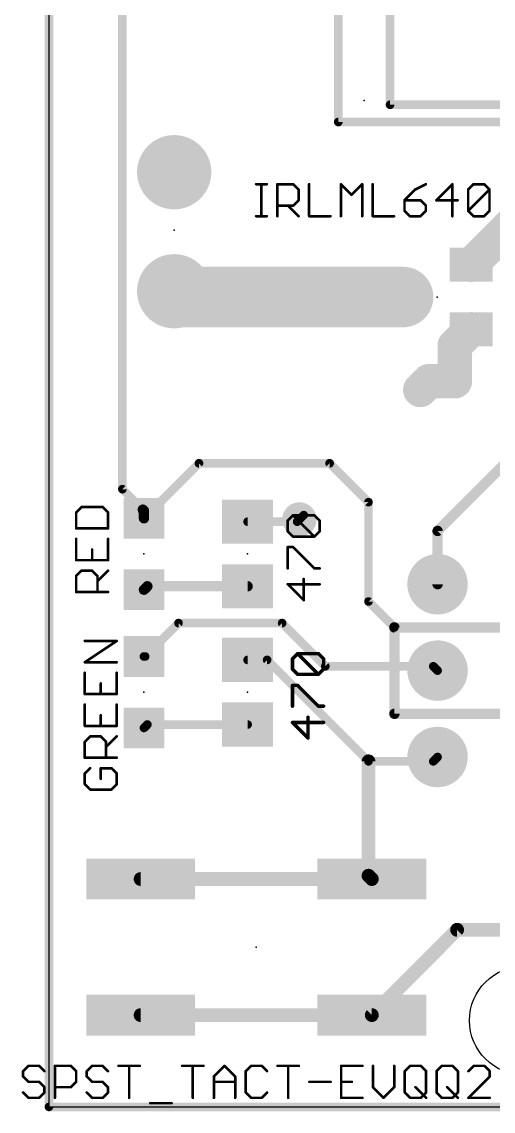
# Model space of a CAD drawing. Extents: x -0.8 to 70, y -0.1 to 53.3.
# Drawn here: x -0.8 to 13.07, y -0.13 to 31.9 of the extents above; entities that cross this region are included whole.
import ezdxf

# ---------------------------------------------------------------- set-up
doc = ezdxf.new("R2010")
doc.units = 0
for name, color, linetype in [('1', 12, 'CONTINUOUS'), ('16', 132, 'CONTINUOUS'), ('17', 110, 'CONTINUOUS'), ('18', 110, 'CONTINUOUS'), ('20', 53, 'CONTINUOUS'), ('23', 53, 'CONTINUOUS'), ('27', 253, 'CONTINUOUS')]:
    doc.layers.add(name, color=color, linetype=linetype)

# ---------------------------------------------------------------- blocks, each defined once
blk = doc.blocks.new('ROUNDP')
at = {"const_width": 0.5}
blk.add_lwpolyline([(0, -0.25, 1), (0, 0.25, 1), (0, -0.25)], format="xyb", dxfattribs=at)
blk = doc.blocks.new('RECT')
blk.add_solid([(-0.5, -0.5), (0.5, -0.5), (-0.5, 0.5), (0.5, 0.5)])
blk = doc.blocks.new('ROUNDV')
at = {"const_width": 0.5}
blk.add_lwpolyline([(0, -0.25, 1), (0, 0.25, 1), (0, -0.25)], format="xyb", dxfattribs=at)

msp = doc.modelspace()

# ---------------------------------------------------------------- linework, layer by layer
at = {"layer": '1'}
for points, const_width in [([(2.159, 45.847), (2.159, 18.161)], 0.254), ([(12.417, 24.761), (14.453, 26.797)], 1.016), ([(3.853, 23.811), (10.417, 23.811)], 1.778), ([(3.683, 23.981), (3.853, 23.811)], 1.016), ([(12.417, 22.861), (11.938, 22.382)], 1.016), ([(11.938, 22.382), (11.938, 21.336)], 1.016), ([(11.43, 16.933), (13.686, 19.189)], 0.3048), ([(2.794, 17.306), (4.411, 18.923)], 0.254), ([(4.411, 18.923), (8.255, 18.923)], 0.254), ([(8.255, 18.923), (9.398, 17.78)], 0.254), ([(2.159, 18.161), (2.76, 17.56)], 0.254), ([(2.76, 17.56), (2.794, 17.526)], 0.3048), ([(2.794, 17.526), (2.794, 17.306)], 0.3048), ([(9.398, 17.78), (9.398, 14.859)], 0.254), ([(5.842, 17.206), (7.3, 17.206)], 0.254), ([(7.3, 17.206), (7.366, 17.272)], 0.254), ([(11.43, 15.367), (11.43, 16.933)], 0.3048), ([(2.794, 15.206), (2.894, 15.306)], 0.3048), ([(2.894, 15.306), (5.842, 15.306)], 0.3048), ([(9.398, 14.859), (10.16, 14.097)], 0.254), ([(2.828, 13.242), (3.81, 14.224)], 0.254), ([(3.81, 14.224), (6.858, 14.224)], 0.254), ([(6.858, 14.224), (8.128, 12.954)], 0.254), ([(10.16, 14.097), (21.844, 14.097)], 0.254), ([(2.794, 13.242), (2.828, 13.242)], 0.254), ([(5.842, 13.142), (6.416, 13.142)], 0.254), ([(6.416, 13.142), (9.398, 10.16)], 0.254), ([(8.128, 12.954), (11.303, 12.954)], 0.254), ([(11.303, 12.954), (11.43, 12.827)], 0.254), ([(2.794, 11.142), (2.894, 11.242)], 0.254), ([(2.894, 11.242), (5.842, 11.242)], 0.254), ([(9.398, 10.16), (9.398, 6.797)], 0.4064), ([(9.398, 10.16), (11.303, 10.16)], 0.254), ([(11.303, 10.16), (11.43, 10.287)], 0.254), ([(9.496, 6.699), (2.696, 6.699)], 0.4064), ([(9.398, 6.797), (9.496, 6.699)], 0.4064), ([(9.496, 2.699), (12.004, 5.207)], 0.4064), ([(12.004, 5.207), (15.875, 5.207)], 0.4064), ([(2.696, 2.699), (9.496, 2.699)], 0.4064)]:
    msp.add_lwpolyline(points, dxfattribs=dict(at, const_width=const_width))
for points, const_width in [([(12.2374, 24.9406, 1), (12.5966, 24.5814)], 0.508), ([(3.853, 24.2555, 1), (3.853, 23.3665)], 0.889), ([(10.417, 23.3665, 1), (10.417, 24.2555)], 0.889), ([(3.8626, 24.1606, 1), (3.5034, 23.8014)], 0.508), ([(3.6734, 23.6314, 1), (4.0326, 23.9906)], 0.508), ([(12.5966, 22.6814, 1), (12.2374, 23.0406)], 0.508), ([(12.192, 22.382, 1), (11.684, 22.382)], 0.508), ([(11.7584, 22.5616, 1), (12.1176, 22.2024)], 0.508), ([(11.684, 21.336, 1), (12.192, 21.336)], 0.508), ([(4.411, 18.9865, 1), (4.411, 18.8595)], 0.127), ([(4.4559, 18.8781, 1), (4.3661, 18.9679)], 0.127), ([(8.2999, 18.9679, 1), (8.2101, 18.8781)], 0.127), ([(8.255, 18.8595, 1), (8.255, 18.9865)], 0.127), ([(2.2039, 18.2059, 1), (2.1141, 18.1161)], 0.127), ([(2.0955, 18.161, 1), (2.2225, 18.161)], 0.127), ([(2.8139, 17.6139, 1), (2.7061, 17.5061)], 0.1524), ([(2.8702, 17.526, 1), (2.7178, 17.526)], 0.1524), ([(2.7151, 17.5151, 1), (2.8049, 17.6049)], 0.127), ([(2.7401, 17.4721, 1), (2.8479, 17.5799)], 0.1524), ([(9.4615, 17.78, 1), (9.3345, 17.78)], 0.127), ([(9.3531, 17.7351, 1), (9.4429, 17.8249)], 0.127), ([(2.7178, 17.306, 1), (2.8702, 17.306)], 0.1524), ([(2.7491, 17.3509, 1), (2.8389, 17.2611)], 0.127), ([(5.842, 17.2695, 1), (5.842, 17.1425)], 0.127), ([(7.2551, 17.2509, 1), (7.3449, 17.1611)], 0.127), ([(7.3, 17.1425, 1), (7.3, 17.2695)], 0.127), ([(7.4109, 17.2271, 1), (7.3211, 17.3169)], 0.127), ([(11.5062, 16.933, 1), (11.3538, 16.933)], 0.1524), ([(11.3761, 16.9869, 1), (11.4839, 16.8791)], 0.1524), ([(2.894, 15.3822, 1), (2.894, 15.2298)], 0.1524), ([(2.9479, 15.2521, 1), (2.8401, 15.3599)], 0.1524), ([(5.842, 15.2298, 1), (5.842, 15.3822)], 0.1524), ([(11.3538, 15.367, 1), (11.5062, 15.367)], 0.1524), ([(2.7401, 15.2599, 1), (2.8479, 15.1521)], 0.1524), ([(9.4429, 14.9039, 1), (9.3531, 14.8141)], 0.127), ([(9.3345, 14.859, 1), (9.4615, 14.859)], 0.127), ([(3.81, 14.2875, 1), (3.81, 14.1605)], 0.127), ([(3.8549, 14.1791, 1), (3.7651, 14.2689)], 0.127), ([(6.9029, 14.2689, 1), (6.8131, 14.1791)], 0.127), ([(6.858, 14.1605, 1), (6.858, 14.2875)], 0.127), ([(10.16, 14.1605, 1), (10.16, 14.0335)], 0.127), ([(10.1151, 14.0521, 1), (10.2049, 14.1419)], 0.127), ([(2.794, 13.3055, 1), (2.794, 13.1785)], 0.127), ([(2.7831, 13.2869, 1), (2.8729, 13.1971)], 0.127), ([(2.828, 13.1785, 1), (2.828, 13.3055)], 0.127), ([(5.842, 13.2055, 1), (5.842, 13.0785)], 0.127), ([(6.4609, 13.1869, 1), (6.3711, 13.0971)], 0.127), ([(6.416, 13.0785, 1), (6.416, 13.2055)], 0.127), ([(8.128, 13.0175, 1), (8.128, 12.8905)], 0.127), ([(8.0831, 12.9091, 1), (8.1729, 12.9989)], 0.127), ([(11.3479, 12.9989, 1), (11.2581, 12.9091)], 0.127), ([(11.303, 12.8905, 1), (11.303, 13.0175)], 0.127), ([(11.3851, 12.7821, 1), (11.4749, 12.8719)], 0.127), ([(2.7491, 11.1869, 1), (2.8389, 11.0971)], 0.127), ([(2.894, 11.3055, 1), (2.894, 11.1785)], 0.127), ([(2.9389, 11.1971, 1), (2.8491, 11.2869)], 0.127), ([(5.842, 11.1785, 1), (5.842, 11.3055)], 0.127), ([(9.4996, 10.16, 1), (9.2964, 10.16)], 0.2032), ([(9.398, 10.2235, 1), (9.398, 10.0965)], 0.127), ([(9.3531, 10.1151, 1), (9.4429, 10.2049)], 0.127), ([(11.2581, 10.2049, 1), (11.3479, 10.1151)], 0.127), ([(11.303, 10.0965, 1), (11.303, 10.2235)], 0.127), ([(11.4749, 10.2421, 1), (11.3851, 10.3319)], 0.127), ([(2.696, 6.8006, 1), (2.696, 6.5974)], 0.2032), ([(9.2964, 6.797, 1), (9.4996, 6.797)], 0.2032), ([(9.4698, 6.8688, 1), (9.3262, 6.7252)], 0.2032), ([(9.4242, 6.6272, 1), (9.5678, 6.7708)], 0.2032), ([(9.496, 6.5974, 1), (9.496, 6.8006)], 0.2032), ([(12.004, 5.3086, 1), (12.004, 5.1054)], 0.2032), ([(12.0758, 5.1352, 1), (11.9322, 5.2788)], 0.2032), ([(2.696, 2.8006, 1), (2.696, 2.5974)], 0.2032), ([(9.496, 2.5974, 1), (9.496, 2.8006)], 0.2032), ([(9.4242, 2.7708, 1), (9.5678, 2.6272)], 0.2032)]:
    msp.add_lwpolyline(points, format="xyb", dxfattribs=dict(at, const_width=const_width))
at = {"layer": '16'}
for points, const_width in [([(0, 53.086), (0, 0)], 0.254), ([(8.509, 28.956), (8.509, 49.911)], 0.254), ([(10.033, 29.464), (10.033, 45.72)], 0.254), ([(20.32, 29.464), (10.033, 29.464)], 0.254), ([(19.939, 28.956), (8.509, 28.956)], 0.254), ([(11.176, 21.336), (10.922, 21.082)], 1.016), ([(11.938, 21.336), (11.176, 21.336)], 1.016), ([(7.366, 17.272), (7.493, 17.399)], 0.254), ([(10.16, 14.097), (10.16, 11.557)], 0.3048), ([(60.96, 14.097), (10.16, 14.097)], 0.3048), ([(10.16, 11.557), (60.96, 11.557)], 0.3048), ([(0, 0), (69.85, 0)], 0.254)]:
    msp.add_lwpolyline(points, dxfattribs=dict(at, const_width=const_width))
for points, const_width in [([(10.033, 29.5275, 1), (10.033, 29.4005)], 0.127), ([(9.9695, 29.464, 1), (10.0965, 29.464)], 0.127), ([(8.509, 29.0195, 1), (8.509, 28.8925)], 0.127), ([(8.4455, 28.956, 1), (8.5725, 28.956)], 0.127), ([(11.176, 21.59, 1), (11.176, 21.082)], 0.508), ([(11.3556, 21.1564, 1), (10.9964, 21.5156)], 0.508), ([(11.938, 21.082, 1), (11.938, 21.59)], 0.508), ([(10.7424, 21.2616, 1), (11.1016, 20.9024)], 0.508), ([(7.3211, 17.3169, 1), (7.4109, 17.2271)], 0.127), ([(7.5379, 17.3541, 1), (7.4481, 17.4439)], 0.127), ([(10.2362, 14.097, 1), (10.0838, 14.097)], 0.1524), ([(10.16, 14.1732, 1), (10.16, 14.0208)], 0.1524), ([(10.16, 11.6332, 1), (10.16, 11.4808)], 0.1524), ([(10.0838, 11.557, 1), (10.2362, 11.557)], 0.1524), ([(0, 0.0635, 1), (0, -0.0635)], 0.127), ([(-0.0635, 0, 1), (0.0635, 0)], 0.127)]:
    msp.add_lwpolyline(points, format="xyb", dxfattribs=dict(at, const_width=const_width))
at = {"layer": '20'}
for p, q in [((0, 53.34), (0, 0)), ((0, 0), (66.04, 0))]:
    msp.add_line(p, q, dxfattribs=at)
msp.add_circle((13.97, 2.54), 1.6, dxfattribs=at)
at = {"layer": '23'}
for p in [(9.271, 29.591), (3.683, 25.781), (11.417, 23.811), (2.794, 16.256), (5.842, 16.256), (2.794, 12.192), (5.842, 12.192), (6.096, 4.699), (0, 0)]:
    msp.add_point(p, dxfattribs=at)
at = {"layer": '27'}
for points, const_width in [([(6.0923, 27.1277), (6.4058, 27.1277)], 0.0762), ([(6.249, 26.1871), (6.249, 27.1277)], 0.0762), ([(6.7159, 26.1871), (6.7159, 27.1277)], 0.0762), ([(6.7159, 27.1277), (7.1862, 27.1277)], 0.0762), ([(7.1862, 27.1277), (7.343, 26.9709)], 0.0762), ([(7.343, 26.9709), (7.343, 26.6574)], 0.0762), ([(7.6515, 27.1277), (7.6515, 26.1871)], 0.0762), ([(8.587, 26.1871), (8.587, 27.1277)], 0.0762), ([(8.587, 27.1277), (8.9005, 26.8142)], 0.0762), ([(8.9005, 26.8142), (9.2141, 27.1277)], 0.0762), ([(9.2141, 27.1277), (9.2141, 26.1871)], 0.0762), ([(9.5225, 27.1277), (9.5225, 26.1871)], 0.0762), ([(10.7716, 26.9709), (10.458, 26.6574)], 0.0762), ([(11.0851, 27.1277), (10.7716, 26.9709)], 0.0762), ([(11.8638, 27.1277), (11.3935, 26.6574)], 0.0762), ([(11.8638, 26.1871), (11.8638, 27.1277)], 0.0762), ([(12.3291, 26.9709), (12.4858, 27.1277)], 0.0762), ([(12.3291, 26.3439), (12.3291, 26.9709)], 0.0762), ([(12.3291, 26.3439), (12.9561, 26.9709)], 0.0762), ([(12.4858, 27.1277), (12.7994, 27.1277)], 0.0762), ([(12.7994, 27.1277), (12.9561, 26.9709)], 0.0762), ([(12.9561, 26.9709), (12.9561, 26.3439)], 0.0762), ([(7.343, 26.6574), (7.1862, 26.5006)], 0.0762), ([(10.458, 26.6574), (10.458, 26.3439)], 0.0762), ([(10.9283, 26.6574), (10.458, 26.6574)], 0.0762), ([(11.0851, 26.5006), (10.9283, 26.6574)], 0.0762), ([(11.3935, 26.6574), (12.0206, 26.6574)], 0.0762), ([(7.1862, 26.5006), (6.7159, 26.5006)], 0.0762), ([(7.0295, 26.5006), (7.343, 26.1871)], 0.0762), ([(10.458, 26.3439), (10.6148, 26.1871)], 0.0762), ([(10.9283, 26.1871), (11.0851, 26.3439)], 0.0762), ([(11.0851, 26.3439), (11.0851, 26.5006)], 0.0762), ([(12.4858, 26.1871), (12.3291, 26.3439)], 0.0762), ([(12.9561, 26.3439), (12.7994, 26.1871)], 0.0762), ([(6.0923, 26.1871), (6.4058, 26.1871)], 0.0762), ([(7.6515, 26.1871), (8.2785, 26.1871)], 0.0762), ([(9.5225, 26.1871), (10.1496, 26.1871)], 0.0762), ([(10.6148, 26.1871), (10.9283, 26.1871)], 0.0762), ([(12.7994, 26.1871), (12.4858, 26.1871)], 0.0762), ([(0.9561, 17.6366), (0.7993, 17.4799)], 0.0762), ([(1.5831, 17.6366), (0.9561, 17.6366)], 0.0762), ([(1.7399, 17.4799), (1.5831, 17.6366)], 0.0762), ([(0.7993, 17.4799), (0.7993, 17.0096)], 0.0762), ([(1.7399, 17.0096), (1.7399, 17.4799)], 0.0762), ([(7.0223, 17.2384), (7.1791, 17.3952)], 0.0762), ([(7.1791, 17.3952), (7.8061, 17.3952)], 0.0762), ([(7.8061, 16.7681), (7.1791, 17.3952)], 0.0762), ([(7.8061, 17.3952), (7.9629, 17.2384)], 0.0762), ([(0.7993, 17.0096), (1.7399, 17.0096)], 0.0762), ([(7.0223, 16.9249), (7.0223, 17.2384)], 0.0762), ([(7.9629, 17.2384), (7.9629, 16.9249)], 0.0762), ([(0.7993, 16.7011), (0.7993, 16.0741)], 0.0762), ([(1.7399, 16.0741), (1.7399, 16.7011)], 0.0762), ([(7.1791, 16.7681), (7.0223, 16.9249)], 0.0762), ([(7.8061, 16.7681), (7.1791, 16.7681)], 0.0762), ([(7.9629, 16.9249), (7.8061, 16.7681)], 0.0762), ([(1.2696, 16.0741), (1.2696, 16.3876)], 0.0762), ([(7.0223, 15.8326), (7.0223, 16.4597)], 0.0762), ([(7.0223, 16.4597), (7.1791, 16.4597)], 0.0762), ([(7.1791, 16.4597), (7.8061, 15.8326)], 0.0762), ([(0.7993, 16.0741), (1.7399, 16.0741)], 0.0762), ([(0.7993, 15.6088), (0.9561, 15.7656)], 0.0762), ([(0.9561, 15.7656), (1.2696, 15.7656)], 0.0762), ([(1.2696, 15.7656), (1.4264, 15.6088)], 0.0762), ([(1.4264, 15.4521), (1.7399, 15.7656)], 0.0762), ([(7.8061, 15.8326), (7.9629, 15.8326)], 0.0762), ([(0.7993, 15.1385), (0.7993, 15.6088)], 0.0762), ([(1.4264, 15.6088), (1.4264, 15.1385)], 0.0762), ([(7.9629, 15.3674), (7.0223, 15.3674)], 0.0762), ([(7.0223, 15.3674), (7.4926, 14.8971)], 0.0762), ([(7.4926, 14.8971), (7.4926, 15.5242)], 0.0762), ([(1.7399, 15.1385), (0.7993, 15.1385)], 0.0762), ([(1.0533, 13.0726), (1.9939, 13.6996)], 0.0762), ([(1.9939, 13.6996), (1.0533, 13.6996)], 0.0762), ([(7.162, 13.1744), (7.3146, 13.327)], 0.1016), ([(7.162, 12.8694), (7.162, 13.1744)], 0.1016), ([(7.3146, 13.327), (7.9247, 13.327)], 0.1016), ([(7.9247, 12.7168), (7.3146, 13.327)], 0.1016), ([(7.9247, 13.327), (8.0772, 13.1744)], 0.1016), ([(8.0772, 13.1744), (8.0772, 12.8694)], 0.1016), ([(1.9939, 13.0726), (1.0533, 13.0726)], 0.0762), ([(7.3146, 12.7168), (7.162, 12.8694)], 0.1016), ([(8.0772, 12.8694), (7.9247, 12.7168)], 0.1016), ([(1.0533, 12.7641), (1.0533, 12.1371)], 0.0762), ([(1.9939, 12.1371), (1.9939, 12.7641)], 0.0762), ([(7.9247, 12.7168), (7.3146, 12.7168)], 0.1016), ([(1.0533, 12.1371), (1.9939, 12.1371)], 0.0762), ([(1.5236, 12.1371), (1.5236, 12.4506)], 0.0762), ([(7.162, 11.7813), (7.162, 12.3914)], 0.1016), ([(7.162, 12.3914), (7.3146, 12.3914)], 0.1016), ([(7.3146, 12.3914), (7.9247, 11.7813)], 0.1016), ([(1.0533, 11.8286), (1.0533, 11.2015)], 0.0762), ([(1.9939, 11.2015), (1.9939, 11.8286)], 0.0762), ([(1.5236, 11.2015), (1.5236, 11.5151)], 0.0762), ([(7.9247, 11.7813), (8.0772, 11.7813)], 0.1016), ([(1.0533, 11.2015), (1.9939, 11.2015)], 0.0762), ([(8.0772, 11.3034), (7.162, 11.3034)], 0.1016), ([(7.162, 11.3034), (7.6196, 10.8458)], 0.1016), ([(7.6196, 10.8458), (7.6196, 11.4559)], 0.1016), ([(1.0533, 10.7363), (1.2101, 10.8931)], 0.0762), ([(1.2101, 10.8931), (1.5236, 10.8931)], 0.0762), ([(1.5236, 10.8931), (1.6804, 10.7363)], 0.0762), ([(1.6804, 10.5796), (1.9939, 10.8931)], 0.0762), ([(1.0533, 10.266), (1.0533, 10.7363)], 0.0762), ([(1.6804, 10.7363), (1.6804, 10.266)], 0.0762), ([(1.9939, 10.266), (1.0533, 10.266)], 0.0762), ([(1.2101, 9.9576), (1.0533, 9.8008)], 0.0762), ([(1.8371, 9.9576), (1.5236, 9.9576)], 0.0762), ([(1.5236, 9.9576), (1.5236, 9.644)], 0.0762), ([(1.9939, 9.8008), (1.8371, 9.9576)], 0.0762), ([(1.0533, 9.8008), (1.0533, 9.4873)], 0.0762), ([(1.9939, 9.4873), (1.9939, 9.8008)], 0.0762), ([(1.0533, 9.4873), (1.2101, 9.3305)], 0.0762), ([(1.2101, 9.3305), (1.8371, 9.3305)], 0.0762), ([(1.8371, 9.3305), (1.9939, 9.4873)], 0.0762), ([(-0.6049, 1.2067), (-0.7617, 1.0499)], 0.0762), ([(-0.7617, 1.0499), (-0.7617, 0.8932)], 0.0762), ([(-0.2914, 1.2067), (-0.6049, 1.2067)], 0.0762), ([(-0.1346, 1.0499), (-0.2914, 1.2067)], 0.0762), ([(0.1738, 0.2661), (0.1738, 1.2067)], 0.0762), ([(0.1738, 1.2067), (0.6441, 1.2067)], 0.0762), ([(0.6441, 1.2067), (0.8009, 1.0499)], 0.0762), ([(0.8009, 1.0499), (0.8009, 0.7364)], 0.0762), ([(1.2661, 1.2067), (1.1093, 1.0499)], 0.0762), ([(1.1093, 1.0499), (1.1093, 0.8932)], 0.0762), ([(1.5796, 1.2067), (1.2661, 1.2067)], 0.0762), ([(1.7364, 1.0499), (1.5796, 1.2067)], 0.0762), ([(2.0449, 1.2067), (2.6719, 1.2067)], 0.0762), ([(2.3584, 0.2661), (2.3584, 1.2067)], 0.0762), ([(3.9159, 1.2067), (4.543, 1.2067)], 0.0762), ([(4.2294, 0.2661), (4.2294, 1.2067)], 0.0762), ([(4.8514, 0.8932), (5.165, 1.2067)], 0.0762), ([(5.165, 1.2067), (5.4785, 0.8932)], 0.0762), ([(5.9437, 1.2067), (5.7869, 1.0499)], 0.0762), ([(5.7869, 1.0499), (5.7869, 0.4229)], 0.0762), ([(6.2572, 1.2067), (5.9437, 1.2067)], 0.0762), ([(6.414, 1.0499), (6.2572, 1.2067)], 0.0762), ([(6.7225, 1.2067), (7.3495, 1.2067)], 0.0762), ([(7.036, 0.2661), (7.036, 1.2067)], 0.0762), ([(9.2206, 1.2067), (8.5935, 1.2067)], 0.0762), ([(8.5935, 1.2067), (8.5935, 0.2661)], 0.0762), ([(9.529, 1.2067), (9.529, 0.5796)], 0.0762), ([(10.1561, 0.5796), (10.1561, 1.2067)], 0.0762), ([(10.4645, 1.0499), (10.6213, 1.2067)], 0.0762), ([(10.4645, 0.4229), (10.4645, 1.0499)], 0.0762), ([(10.6213, 1.2067), (10.9348, 1.2067)], 0.0762), ([(10.9348, 1.2067), (11.0916, 1.0499)], 0.0762), ([(11.0916, 1.0499), (11.0916, 0.4229)], 0.0762), ([(11.4001, 1.0499), (11.5568, 1.2067)], 0.0762), ([(11.4001, 0.4229), (11.4001, 1.0499)], 0.0762), ([(11.5568, 1.2067), (11.8704, 1.2067)], 0.0762), ([(11.8704, 1.2067), (12.0271, 1.0499)], 0.0762), ([(12.0271, 1.0499), (12.0271, 0.4229)], 0.0762), ([(12.4923, 1.2067), (12.3356, 1.0499)], 0.0762), ([(12.8059, 1.2067), (12.4923, 1.2067)], 0.0762), ([(12.9626, 1.0499), (12.8059, 1.2067)], 0.0762), ([(12.9626, 0.8932), (12.9626, 1.0499)], 0.0762), ([(-0.7617, 0.8932), (-0.6049, 0.7364)], 0.0762), ([(-0.6049, 0.7364), (-0.2914, 0.7364)], 0.0762), ([(-0.2914, 0.7364), (-0.1346, 0.5796)], 0.0762), ([(0.8009, 0.7364), (0.6441, 0.5796)], 0.0762), ([(1.1093, 0.8932), (1.2661, 0.7364)], 0.0762), ([(1.2661, 0.7364), (1.5796, 0.7364)], 0.0762), ([(1.5796, 0.7364), (1.7364, 0.5796)], 0.0762), ([(4.8514, 0.2661), (4.8514, 0.8932)], 0.0762), ([(4.8514, 0.7364), (5.4785, 0.7364)], 0.0762), ([(5.4785, 0.8932), (5.4785, 0.2661)], 0.0762), ([(7.658, 0.7364), (8.285, 0.7364)], 0.0762), ([(8.5935, 0.7364), (8.907, 0.7364)], 0.0762), ([(12.3356, 0.2661), (12.9626, 0.8932)], 0.0762), ([(-0.6049, 0.2661), (-0.7617, 0.4229)], 0.0762), ([(-0.1346, 0.4229), (-0.2914, 0.2661)], 0.0762), ([(-0.1346, 0.5796), (-0.1346, 0.4229)], 0.0762), ([(0.6441, 0.5796), (0.1738, 0.5796)], 0.0762), ([(1.2661, 0.2661), (1.1093, 0.4229)], 0.0762), ([(1.7364, 0.4229), (1.5796, 0.2661)], 0.0762), ([(1.7364, 0.5796), (1.7364, 0.4229)], 0.0762), ([(5.7869, 0.4229), (5.9437, 0.2661)], 0.0762), ([(6.2572, 0.2661), (6.414, 0.4229)], 0.0762), ([(9.529, 0.5796), (9.8425, 0.2661)], 0.0762), ([(9.8425, 0.2661), (10.1561, 0.5796)], 0.0762), ([(10.6213, 0.2661), (10.4645, 0.4229)], 0.0762), ([(10.7781, 0.5796), (11.0916, 0.2661)], 0.0762), ([(11.0916, 0.4229), (10.9348, 0.2661)], 0.0762), ([(11.5568, 0.2661), (11.4001, 0.4229)], 0.0762), ([(11.7136, 0.5796), (12.0271, 0.2661)], 0.0762), ([(12.0271, 0.4229), (11.8704, 0.2661)], 0.0762), ([(-0.2914, 0.2661), (-0.6049, 0.2661)], 0.0762), ([(1.5796, 0.2661), (1.2661, 0.2661)], 0.0762), ([(2.9804, 0.1093), (3.6075, 0.1093)], 0.0762), ([(5.9437, 0.2661), (6.2572, 0.2661)], 0.0762), ([(8.5935, 0.2661), (9.2206, 0.2661)], 0.0762), ([(10.9348, 0.2661), (10.6213, 0.2661)], 0.0762), ([(11.8704, 0.2661), (11.5568, 0.2661)], 0.0762), ([(12.9626, 0.2661), (12.3356, 0.2661)], 0.0762)]:
    msp.add_lwpolyline(points, dxfattribs=dict(at, const_width=const_width))
for points, const_width in [([(6.0923, 27.1468, 1), (6.0923, 27.1087)], 0.0381), ([(6.2681, 27.1277, 1), (6.23, 27.1277)], 0.0381), ([(6.4058, 27.1087, 1), (6.4058, 27.1468)], 0.0381), ([(6.7159, 27.1468, 1), (6.7159, 27.1087)], 0.0381), ([(6.735, 27.1277, 1), (6.6969, 27.1277)], 0.0381), ([(7.1997, 27.1412, 1), (7.1728, 27.1142)], 0.0381), ([(7.1862, 27.1087, 1), (7.1862, 27.1468)], 0.0381), ([(7.3621, 26.9709, 1), (7.324, 26.9709)], 0.0381), ([(7.3295, 26.9575, 1), (7.3565, 26.9844)], 0.0381), ([(7.6705, 27.1277, 1), (7.6324, 27.1277)], 0.0381), ([(8.606, 27.1277, 1), (8.5679, 27.1277)], 0.0381), ([(8.6005, 27.1412, 1), (8.5735, 27.1142)], 0.0381), ([(9.2331, 27.1277, 1), (9.195, 27.1277)], 0.0381), ([(9.2275, 27.1142, 1), (9.2006, 27.1412)], 0.0381), ([(9.5416, 27.1277, 1), (9.5035, 27.1277)], 0.0381), ([(10.763, 26.988, 1), (10.7801, 26.9539)], 0.0381), ([(10.785, 26.9575, 1), (10.7581, 26.9844)], 0.0381), ([(11.0936, 27.1107, 1), (11.0766, 27.1447)], 0.0381), ([(11.8829, 27.1277, 1), (11.8448, 27.1277)], 0.0381), ([(11.8773, 27.1142, 1), (11.8504, 27.1412)], 0.0381), ([(12.3481, 26.9709, 1), (12.31, 26.9709)], 0.0381), ([(12.3156, 26.9844, 1), (12.3425, 26.9575)], 0.0381), ([(12.4858, 27.1468, 1), (12.4858, 27.1087)], 0.0381), ([(12.4993, 27.1142, 1), (12.4724, 27.1412)], 0.0381), ([(12.8128, 27.1412, 1), (12.7859, 27.1142)], 0.0381), ([(12.7994, 27.1087, 1), (12.7994, 27.1468)], 0.0381), ([(12.9752, 26.9709, 1), (12.9371, 26.9709)], 0.0381), ([(12.9696, 26.9575, 1), (12.9427, 26.9844)], 0.0381), ([(12.9427, 26.9575, 1), (12.9696, 26.9844)], 0.0381), ([(7.324, 26.6574, 1), (7.3621, 26.6574)], 0.0381), ([(7.3565, 26.6439, 1), (7.3295, 26.6709)], 0.0381), ([(8.887, 26.8276, 1), (8.914, 26.8007)], 0.0381), ([(8.887, 26.8007, 1), (8.914, 26.8276)], 0.0381), ([(10.458, 26.6765, 1), (10.458, 26.6384)], 0.0381), ([(10.4445, 26.6709, 1), (10.4715, 26.6439)], 0.0381), ([(10.4771, 26.6574, 1), (10.439, 26.6574)], 0.0381), ([(10.9418, 26.6709, 1), (10.9148, 26.6439)], 0.0381), ([(10.9283, 26.6384, 1), (10.9283, 26.6765)], 0.0381), ([(11.3935, 26.6765, 1), (11.3935, 26.6384)], 0.0381), ([(11.3801, 26.6709, 1), (11.407, 26.6439)], 0.0381), ([(12.0206, 26.6384, 1), (12.0206, 26.6765)], 0.0381), ([(6.7159, 26.5197, 1), (6.7159, 26.4816)], 0.0381), ([(7.0429, 26.5141, 1), (7.016, 26.4872)], 0.0381), ([(7.1728, 26.5141, 1), (7.1997, 26.4872)], 0.0381), ([(7.1862, 26.4816, 1), (7.1862, 26.5197)], 0.0381), ([(10.4715, 26.3573, 1), (10.4445, 26.3304)], 0.0381), ([(10.439, 26.3439, 1), (10.4771, 26.3439)], 0.0381), ([(11.1041, 26.5006, 1), (11.066, 26.5006)], 0.0381), ([(11.066, 26.3439, 1), (11.1041, 26.3439)], 0.0381), ([(11.0716, 26.4872, 1), (11.0986, 26.5141)], 0.0381), ([(11.0986, 26.3304, 1), (11.0716, 26.3573)], 0.0381), ([(12.3425, 26.3573, 1), (12.3156, 26.3304)], 0.0381), ([(12.3156, 26.3573, 1), (12.3425, 26.3304)], 0.0381), ([(12.31, 26.3439, 1), (12.3481, 26.3439)], 0.0381), ([(12.9371, 26.3439, 1), (12.9752, 26.3439)], 0.0381), ([(12.9696, 26.3304, 1), (12.9427, 26.3573)], 0.0381), ([(6.0923, 26.2062, 1), (6.0923, 26.1681)], 0.0381), ([(6.23, 26.1871, 1), (6.2681, 26.1871)], 0.0381), ([(6.4058, 26.1681, 1), (6.4058, 26.2062)], 0.0381), ([(6.6969, 26.1871, 1), (6.735, 26.1871)], 0.0381), ([(7.3295, 26.1736, 1), (7.3565, 26.2006)], 0.0381), ([(7.6324, 26.1871, 1), (7.6705, 26.1871)], 0.0381), ([(7.6515, 26.2062, 1), (7.6515, 26.1681)], 0.0381), ([(8.2785, 26.1681, 1), (8.2785, 26.2062)], 0.0381), ([(8.5679, 26.1871, 1), (8.606, 26.1871)], 0.0381), ([(9.195, 26.1871, 1), (9.2331, 26.1871)], 0.0381), ([(9.5225, 26.2062, 1), (9.5225, 26.1681)], 0.0381), ([(9.5035, 26.1871, 1), (9.5416, 26.1871)], 0.0381), ([(10.1496, 26.1681, 1), (10.1496, 26.2062)], 0.0381), ([(10.6148, 26.2062, 1), (10.6148, 26.1681)], 0.0381), ([(10.6013, 26.1736, 1), (10.6283, 26.2006)], 0.0381), ([(10.9148, 26.2006, 1), (10.9418, 26.1736)], 0.0381), ([(10.9283, 26.1681, 1), (10.9283, 26.2062)], 0.0381), ([(11.8448, 26.1871, 1), (11.8829, 26.1871)], 0.0381), ([(12.4858, 26.2062, 1), (12.4858, 26.1681)], 0.0381), ([(12.4724, 26.1736, 1), (12.4993, 26.2006)], 0.0381), ([(12.7859, 26.2006, 1), (12.8128, 26.1736)], 0.0381), ([(12.7994, 26.1681, 1), (12.7994, 26.2062)], 0.0381), ([(0.9561, 17.6557, 1), (0.9561, 17.6176)], 0.0381), ([(0.9695, 17.6232, 1), (0.9426, 17.6501)], 0.0381), ([(1.5966, 17.6501, 1), (1.5697, 17.6232)], 0.0381), ([(1.5831, 17.6176, 1), (1.5831, 17.6557)], 0.0381), ([(0.8183, 17.4799, 1), (0.7802, 17.4799)], 0.0381), ([(0.7858, 17.4934, 1), (0.8128, 17.4664)], 0.0381), ([(1.759, 17.4799, 1), (1.7208, 17.4799)], 0.0381), ([(1.7264, 17.4664, 1), (1.7534, 17.4934)], 0.0381), ([(7.1925, 17.4087, 1), (7.1656, 17.3817)], 0.0381), ([(7.1791, 17.4143, 1), (7.1791, 17.3762)], 0.0381), ([(7.1925, 17.3817, 1), (7.1656, 17.4087)], 0.0381), ([(7.8196, 17.4087, 1), (7.7927, 17.3817)], 0.0381), ([(7.8061, 17.3762, 1), (7.8061, 17.4143)], 0.0381), ([(0.7802, 17.0096, 1), (0.8183, 17.0096)], 0.0381), ([(0.7993, 17.0286, 1), (0.7993, 16.9905)], 0.0381), ([(1.7208, 17.0096, 1), (1.759, 17.0096)], 0.0381), ([(1.7399, 16.9905, 1), (1.7399, 17.0286)], 0.0381), ([(7.0413, 17.2384, 1), (7.0032, 17.2384)], 0.0381), ([(7.0088, 17.2519, 1), (7.0358, 17.225)], 0.0381), ([(7.982, 17.2384, 1), (7.9439, 17.2384)], 0.0381), ([(7.9494, 17.225, 1), (7.9764, 17.2519)], 0.0381), ([(0.8183, 16.7011, 1), (0.7802, 16.7011)], 0.0381), ([(1.759, 16.7011, 1), (1.7208, 16.7011)], 0.0381), ([(7.0032, 16.9249, 1), (7.0413, 16.9249)], 0.0381), ([(7.0358, 16.9384, 1), (7.0088, 16.9114)], 0.0381), ([(7.1791, 16.7872, 1), (7.1791, 16.7491)], 0.0381), ([(7.1656, 16.7547, 1), (7.1925, 16.7816)], 0.0381), ([(7.7927, 16.7816, 1), (7.8196, 16.7547)], 0.0381), ([(7.7927, 16.7547, 1), (7.8196, 16.7816)], 0.0381), ([(7.8061, 16.7491, 1), (7.8061, 16.7872)], 0.0381), ([(7.9439, 16.9249, 1), (7.982, 16.9249)], 0.0381), ([(7.9764, 16.9114, 1), (7.9494, 16.9384)], 0.0381), ([(1.2887, 16.3876, 1), (1.2506, 16.3876)], 0.0381), ([(7.0413, 16.4597, 1), (7.0032, 16.4597)], 0.0381), ([(7.0223, 16.4787, 1), (7.0223, 16.4406)], 0.0381), ([(7.1925, 16.4732, 1), (7.1656, 16.4462)], 0.0381), ([(7.1791, 16.4406, 1), (7.1791, 16.4787)], 0.0381), ([(0.7802, 16.0741, 1), (0.8183, 16.0741)], 0.0381), ([(0.7993, 16.0931, 1), (0.7993, 16.055)], 0.0381), ([(1.2506, 16.0741, 1), (1.2887, 16.0741)], 0.0381), ([(1.7208, 16.0741, 1), (1.759, 16.0741)], 0.0381), ([(1.7399, 16.055, 1), (1.7399, 16.0931)], 0.0381), ([(0.9561, 15.7847, 1), (0.9561, 15.7466)], 0.0381), ([(0.9695, 15.7521, 1), (0.9426, 15.7791)], 0.0381), ([(1.2831, 15.7791, 1), (1.2561, 15.7521)], 0.0381), ([(1.2696, 15.7466, 1), (1.2696, 15.7847)], 0.0381), ([(1.7534, 15.7521, 1), (1.7264, 15.7791)], 0.0381), ([(7.0032, 15.8326, 1), (7.0413, 15.8326)], 0.0381), ([(7.8061, 15.8517, 1), (7.8061, 15.8136)], 0.0381), ([(7.7927, 15.8191, 1), (7.8196, 15.8461)], 0.0381), ([(7.9629, 15.8136, 1), (7.9629, 15.8517)], 0.0381), ([(0.8183, 15.6088, 1), (0.7802, 15.6088)], 0.0381), ([(0.7858, 15.6223, 1), (0.8128, 15.5954)], 0.0381), ([(1.4454, 15.6088, 1), (1.4073, 15.6088)], 0.0381), ([(1.4129, 15.4655, 1), (1.4398, 15.4386)], 0.0381), ([(1.4129, 15.5954, 1), (1.4398, 15.6223)], 0.0381), ([(7.0223, 15.3864, 1), (7.0223, 15.3483)], 0.0381), ([(7.0358, 15.3809, 1), (7.0088, 15.3539)], 0.0381), ([(7.5117, 15.5242, 1), (7.4736, 15.5242)], 0.0381), ([(7.9629, 15.3483, 1), (7.9629, 15.3864)], 0.0381), ([(0.7802, 15.1385, 1), (0.8183, 15.1385)], 0.0381), ([(0.7993, 15.1576, 1), (0.7993, 15.1195)], 0.0381), ([(1.4073, 15.1385, 1), (1.4454, 15.1385)], 0.0381), ([(1.7399, 15.1195, 1), (1.7399, 15.1576)], 0.0381), ([(7.4736, 14.8971, 1), (7.5117, 14.8971)], 0.0381), ([(7.4791, 14.8836, 1), (7.5061, 14.9106)], 0.0381), ([(1.0533, 13.7187, 1), (1.0533, 13.6806)], 0.0381), ([(2.0045, 13.6838, 1), (1.9833, 13.7155)], 0.0381), ([(1.9939, 13.6806, 1), (1.9939, 13.7187)], 0.0381), ([(7.1874, 13.1744, 1), (7.1366, 13.1744)], 0.0508), ([(7.1441, 13.1924, 1), (7.18, 13.1565)], 0.0508), ([(7.3146, 13.3524, 1), (7.3146, 13.3016)], 0.0508), ([(7.3325, 13.3449, 1), (7.2966, 13.309)], 0.0508), ([(7.3325, 13.309, 1), (7.2966, 13.3449)], 0.0508), ([(7.9426, 13.3449, 1), (7.9067, 13.309)], 0.0508), ([(7.9247, 13.3016, 1), (7.9247, 13.3524)], 0.0508), ([(8.1026, 13.1744, 1), (8.0518, 13.1744)], 0.0508), ([(8.0592, 13.1565, 1), (8.0952, 13.1924)], 0.0508), ([(1.0533, 13.0916, 1), (1.0533, 13.0535)], 0.0381), ([(1.0427, 13.0884, 1), (1.0639, 13.0567)], 0.0381), ([(1.9939, 13.0535, 1), (1.9939, 13.0916)], 0.0381), ([(7.1366, 12.8694, 1), (7.1874, 12.8694)], 0.0508), ([(7.18, 12.8873, 1), (7.1441, 12.8514)], 0.0508), ([(8.0518, 12.8694, 1), (8.1026, 12.8694)], 0.0508), ([(8.0952, 12.8514, 1), (8.0592, 12.8873)], 0.0508), ([(1.0723, 12.7641, 1), (1.0342, 12.7641)], 0.0381), ([(2.013, 12.7641, 1), (1.9748, 12.7641)], 0.0381), ([(7.3146, 12.7422, 1), (7.3146, 12.6914)], 0.0508), ([(7.2966, 12.6989, 1), (7.3325, 12.7348)], 0.0508), ([(7.9067, 12.7348, 1), (7.9426, 12.6989)], 0.0508), ([(7.9067, 12.6989, 1), (7.9426, 12.7348)], 0.0508), ([(7.9247, 12.6914, 1), (7.9247, 12.7422)], 0.0508), ([(1.0533, 12.1561, 1), (1.0533, 12.118)], 0.0381), ([(1.5427, 12.4506, 1), (1.5046, 12.4506)], 0.0381), ([(1.9939, 12.118, 1), (1.9939, 12.1561)], 0.0381), ([(7.1874, 12.3914, 1), (7.1366, 12.3914)], 0.0508), ([(7.162, 12.4168, 1), (7.162, 12.366)], 0.0508), ([(7.3325, 12.4094, 1), (7.2966, 12.3735)], 0.0508), ([(7.3146, 12.366, 1), (7.3146, 12.4168)], 0.0508), ([(1.0342, 12.1371, 1), (1.0723, 12.1371)], 0.0381), ([(1.0723, 11.8286, 1), (1.0342, 11.8286)], 0.0381), ([(1.5046, 12.1371, 1), (1.5427, 12.1371)], 0.0381), ([(1.9748, 12.1371, 1), (2.013, 12.1371)], 0.0381), ([(2.013, 11.8286, 1), (1.9748, 11.8286)], 0.0381), ([(1.5427, 11.5151, 1), (1.5046, 11.5151)], 0.0381), ([(7.1366, 11.7813, 1), (7.1874, 11.7813)], 0.0508), ([(7.9247, 11.8067, 1), (7.9247, 11.7559)], 0.0508), ([(7.9067, 11.7634, 1), (7.9426, 11.7993)], 0.0508), ([(8.0772, 11.7559, 1), (8.0772, 11.8067)], 0.0508), ([(1.0342, 11.2015, 1), (1.0723, 11.2015)], 0.0381), ([(1.0533, 11.2206, 1), (1.0533, 11.1825)], 0.0381), ([(1.5046, 11.2015, 1), (1.5427, 11.2015)], 0.0381), ([(1.9748, 11.2015, 1), (2.013, 11.2015)], 0.0381), ([(1.9939, 11.1825, 1), (1.9939, 11.2206)], 0.0381), ([(7.162, 11.3288, 1), (7.162, 11.278)], 0.0508), ([(7.18, 11.3214, 1), (7.1441, 11.2854)], 0.0508), ([(7.645, 11.4559, 1), (7.5942, 11.4559)], 0.0508), ([(8.0772, 11.278, 1), (8.0772, 11.3288)], 0.0508), ([(1.2101, 10.9121, 1), (1.2101, 10.874)], 0.0381), ([(1.2235, 10.8796, 1), (1.1966, 10.9066)], 0.0381), ([(1.5371, 10.9066, 1), (1.5101, 10.8796)], 0.0381), ([(1.5236, 10.874, 1), (1.5236, 10.9121)], 0.0381), ([(2.0074, 10.8796, 1), (1.9804, 10.9066)], 0.0381), ([(1.0723, 10.7363, 1), (1.0342, 10.7363)], 0.0381), ([(1.0398, 10.7498, 1), (1.0668, 10.7229)], 0.0381), ([(1.6994, 10.7363, 1), (1.6613, 10.7363)], 0.0381), ([(1.6669, 10.593, 1), (1.6938, 10.5661)], 0.0381), ([(1.6669, 10.7229, 1), (1.6938, 10.7498)], 0.0381), ([(7.5942, 10.8458, 1), (7.645, 10.8458)], 0.0508), ([(7.6016, 10.8278, 1), (7.6376, 10.8638)], 0.0508), ([(1.0342, 10.266, 1), (1.0723, 10.266)], 0.0381), ([(1.0533, 10.2851, 1), (1.0533, 10.247)], 0.0381), ([(1.6613, 10.266, 1), (1.6994, 10.266)], 0.0381), ([(1.9939, 10.247, 1), (1.9939, 10.2851)], 0.0381), ([(1.2235, 9.9441, 1), (1.1966, 9.971)], 0.0381), ([(1.5427, 9.9576, 1), (1.5046, 9.9576)], 0.0381), ([(1.5236, 9.9766, 1), (1.5236, 9.9385)], 0.0381), ([(1.8506, 9.971, 1), (1.8237, 9.9441)], 0.0381), ([(1.8371, 9.9385, 1), (1.8371, 9.9766)], 0.0381), ([(1.0723, 9.8008, 1), (1.0342, 9.8008)], 0.0381), ([(1.0398, 9.8143, 1), (1.0668, 9.7873)], 0.0381), ([(1.5046, 9.644, 1), (1.5427, 9.644)], 0.0381), ([(2.013, 9.8008, 1), (1.9748, 9.8008)], 0.0381), ([(1.9804, 9.7873, 1), (2.0074, 9.8143)], 0.0381), ([(1.0342, 9.4873, 1), (1.0723, 9.4873)], 0.0381), ([(1.0668, 9.5007, 1), (1.0398, 9.4738)], 0.0381), ([(1.2101, 9.3496, 1), (1.2101, 9.3115)], 0.0381), ([(1.1966, 9.317, 1), (1.2235, 9.344)], 0.0381), ([(1.8237, 9.344, 1), (1.8506, 9.317)], 0.0381), ([(1.8371, 9.3115, 1), (1.8371, 9.3496)], 0.0381), ([(1.9748, 9.4873, 1), (2.013, 9.4873)], 0.0381), ([(2.0074, 9.4738, 1), (1.9804, 9.5007)], 0.0381), ([(-0.7752, 1.0634, 1), (-0.7482, 1.0365)], 0.0381), ([(-0.7426, 1.0499, 1), (-0.7807, 1.0499)], 0.0381), ([(-0.6049, 1.2258, 1), (-0.6049, 1.1877)], 0.0381), ([(-0.5915, 1.1932, 1), (-0.6184, 1.2202)], 0.0381), ([(-0.2779, 1.2202, 1), (-0.3049, 1.1932)], 0.0381), ([(-0.2914, 1.1877, 1), (-0.2914, 1.2258)], 0.0381), ([(-0.1481, 1.0365, 1), (-0.1212, 1.0634)], 0.0381), ([(0.1738, 1.2258, 1), (0.1738, 1.1877)], 0.0381), ([(0.1929, 1.2067, 1), (0.1548, 1.2067)], 0.0381), ([(0.6576, 1.2202, 1), (0.6307, 1.1932)], 0.0381), ([(0.6441, 1.1877, 1), (0.6441, 1.2258)], 0.0381), ([(0.8199, 1.0499, 1), (0.7818, 1.0499)], 0.0381), ([(0.7874, 1.0365, 1), (0.8144, 1.0634)], 0.0381), ([(1.1284, 1.0499, 1), (1.0903, 1.0499)], 0.0381), ([(1.0959, 1.0634, 1), (1.1228, 1.0365)], 0.0381), ([(1.2661, 1.2258, 1), (1.2661, 1.1877)], 0.0381), ([(1.2796, 1.1932, 1), (1.2526, 1.2202)], 0.0381), ([(1.5931, 1.2202, 1), (1.5662, 1.1932)], 0.0381), ([(1.5796, 1.1877, 1), (1.5796, 1.2258)], 0.0381), ([(1.7229, 1.0365, 1), (1.7499, 1.0634)], 0.0381), ([(2.0449, 1.2258, 1), (2.0449, 1.1877)], 0.0381), ([(2.3774, 1.2067, 1), (2.3393, 1.2067)], 0.0381), ([(2.6719, 1.1877, 1), (2.6719, 1.2258)], 0.0381), ([(3.9159, 1.2258, 1), (3.9159, 1.1877)], 0.0381), ([(4.2485, 1.2067, 1), (4.2104, 1.2067)], 0.0381), ([(4.543, 1.1877, 1), (4.543, 1.2258)], 0.0381), ([(5.1784, 1.2202, 1), (5.1515, 1.1932)], 0.0381), ([(5.1784, 1.1932, 1), (5.1515, 1.2202)], 0.0381), ([(5.806, 1.0499, 1), (5.7679, 1.0499)], 0.0381), ([(5.7735, 1.0634, 1), (5.8004, 1.0365)], 0.0381), ([(5.9437, 1.2258, 1), (5.9437, 1.1877)], 0.0381), ([(5.9572, 1.1932, 1), (5.9302, 1.2202)], 0.0381), ([(6.2707, 1.2202, 1), (6.2438, 1.1932)], 0.0381), ([(6.2572, 1.1877, 1), (6.2572, 1.2258)], 0.0381), ([(6.4005, 1.0365, 1), (6.4275, 1.0634)], 0.0381), ([(6.7225, 1.2258, 1), (6.7225, 1.1877)], 0.0381), ([(7.055, 1.2067, 1), (7.0169, 1.2067)], 0.0381), ([(7.3495, 1.1877, 1), (7.3495, 1.2258)], 0.0381), ([(8.5935, 1.2258, 1), (8.5935, 1.1877)], 0.0381), ([(8.6125, 1.2067, 1), (8.5744, 1.2067)], 0.0381), ([(9.2206, 1.1877, 1), (9.2206, 1.2258)], 0.0381), ([(9.5481, 1.2067, 1), (9.51, 1.2067)], 0.0381), ([(10.1751, 1.2067, 1), (10.137, 1.2067)], 0.0381), ([(10.4836, 1.0499, 1), (10.4455, 1.0499)], 0.0381), ([(10.4511, 1.0634, 1), (10.478, 1.0365)], 0.0381), ([(10.6213, 1.2258, 1), (10.6213, 1.1877)], 0.0381), ([(10.6348, 1.1932, 1), (10.6078, 1.2202)], 0.0381), ([(10.9483, 1.2202, 1), (10.9214, 1.1932)], 0.0381), ([(10.9348, 1.1877, 1), (10.9348, 1.2258)], 0.0381), ([(11.1106, 1.0499, 1), (11.0725, 1.0499)], 0.0381), ([(11.0781, 1.0365, 1), (11.1051, 1.0634)], 0.0381), ([(11.4191, 1.0499, 1), (11.381, 1.0499)], 0.0381), ([(11.3866, 1.0634, 1), (11.4135, 1.0365)], 0.0381), ([(11.5568, 1.2258, 1), (11.5568, 1.1877)], 0.0381), ([(11.5703, 1.1932, 1), (11.5433, 1.2202)], 0.0381), ([(11.8838, 1.2202, 1), (11.8569, 1.1932)], 0.0381), ([(11.8704, 1.1877, 1), (11.8704, 1.2258)], 0.0381), ([(12.0462, 1.0499, 1), (12.0081, 1.0499)], 0.0381), ([(12.0136, 1.0365, 1), (12.0406, 1.0634)], 0.0381), ([(12.3221, 1.0634, 1), (12.349, 1.0365)], 0.0381), ([(12.4923, 1.2258, 1), (12.4923, 1.1877)], 0.0381), ([(12.5058, 1.1932, 1), (12.4789, 1.2202)], 0.0381), ([(12.8193, 1.2202, 1), (12.7924, 1.1932)], 0.0381), ([(12.8059, 1.1877, 1), (12.8059, 1.2258)], 0.0381), ([(12.9817, 1.0499, 1), (12.9436, 1.0499)], 0.0381), ([(12.9492, 1.0365, 1), (12.9761, 1.0634)], 0.0381), ([(-0.7482, 0.9066, 1), (-0.7752, 0.8797)], 0.0381), ([(-0.7807, 0.8932, 1), (-0.7426, 0.8932)], 0.0381), ([(-0.6049, 0.7555, 1), (-0.6049, 0.7174)], 0.0381), ([(-0.6184, 0.7229, 1), (-0.5915, 0.7499)], 0.0381), ([(-0.2779, 0.7499, 1), (-0.3049, 0.7229)], 0.0381), ([(-0.2914, 0.7174, 1), (-0.2914, 0.7555)], 0.0381), ([(0.7818, 0.7364, 1), (0.8199, 0.7364)], 0.0381), ([(0.8144, 0.7229, 1), (0.7874, 0.7499)], 0.0381), ([(1.1228, 0.9066, 1), (1.0959, 0.8797)], 0.0381), ([(1.0903, 0.8932, 1), (1.1284, 0.8932)], 0.0381), ([(1.2661, 0.7555, 1), (1.2661, 0.7174)], 0.0381), ([(1.2526, 0.7229, 1), (1.2796, 0.7499)], 0.0381), ([(1.5931, 0.7499, 1), (1.5662, 0.7229)], 0.0381), ([(1.5796, 0.7174, 1), (1.5796, 0.7555)], 0.0381), ([(4.8705, 0.8932, 1), (4.8324, 0.8932)], 0.0381), ([(4.8379, 0.9066, 1), (4.8649, 0.8797)], 0.0381), ([(4.8514, 0.7555, 1), (4.8514, 0.7174)], 0.0381), ([(5.4975, 0.8932, 1), (5.4594, 0.8932)], 0.0381), ([(5.465, 0.8797, 1), (5.492, 0.9066)], 0.0381), ([(5.4785, 0.7174, 1), (5.4785, 0.7555)], 0.0381), ([(7.658, 0.7555, 1), (7.658, 0.7174)], 0.0381), ([(8.285, 0.7174, 1), (8.285, 0.7555)], 0.0381), ([(8.5935, 0.7555, 1), (8.5935, 0.7174)], 0.0381), ([(8.907, 0.7174, 1), (8.907, 0.7555)], 0.0381), ([(12.9436, 0.8932, 1), (12.9817, 0.8932)], 0.0381), ([(12.9761, 0.8797, 1), (12.9492, 0.9066)], 0.0381), ([(-0.7482, 0.4363, 1), (-0.7752, 0.4094)], 0.0381), ([(-0.1156, 0.5796, 1), (-0.1537, 0.5796)], 0.0381), ([(-0.1537, 0.4229, 1), (-0.1156, 0.4229)], 0.0381), ([(-0.1481, 0.5662, 1), (-0.1212, 0.5931)], 0.0381), ([(-0.1212, 0.4094, 1), (-0.1481, 0.4363)], 0.0381), ([(0.1738, 0.5987, 1), (0.1738, 0.5606)], 0.0381), ([(0.6307, 0.5931, 1), (0.6576, 0.5662)], 0.0381), ([(0.6441, 0.5606, 1), (0.6441, 0.5987)], 0.0381), ([(1.1228, 0.4363, 1), (1.0959, 0.4094)], 0.0381), ([(1.7555, 0.5796, 1), (1.7174, 0.5796)], 0.0381), ([(1.7174, 0.4229, 1), (1.7555, 0.4229)], 0.0381), ([(1.7229, 0.5662, 1), (1.7499, 0.5931)], 0.0381), ([(1.7499, 0.4094, 1), (1.7229, 0.4363)], 0.0381), ([(5.8004, 0.4363, 1), (5.7735, 0.4094)], 0.0381), ([(5.7679, 0.4229, 1), (5.806, 0.4229)], 0.0381), ([(6.4275, 0.4094, 1), (6.4005, 0.4363)], 0.0381), ([(9.5425, 0.5931, 1), (9.5155, 0.5662)], 0.0381), ([(9.51, 0.5796, 1), (9.5481, 0.5796)], 0.0381), ([(10.137, 0.5796, 1), (10.1751, 0.5796)], 0.0381), ([(10.1696, 0.5662, 1), (10.1426, 0.5931)], 0.0381), ([(10.4455, 0.4229, 1), (10.4836, 0.4229)], 0.0381), ([(10.478, 0.4363, 1), (10.4511, 0.4094)], 0.0381), ([(10.7915, 0.5931, 1), (10.7646, 0.5662)], 0.0381), ([(11.0725, 0.4229, 1), (11.1106, 0.4229)], 0.0381), ([(11.1051, 0.4094, 1), (11.0781, 0.4363)], 0.0381), ([(11.4135, 0.4363, 1), (11.3866, 0.4094)], 0.0381), ([(11.381, 0.4229, 1), (11.4191, 0.4229)], 0.0381), ([(11.7271, 0.5931, 1), (11.7001, 0.5662)], 0.0381), ([(12.0081, 0.4229, 1), (12.0462, 0.4229)], 0.0381), ([(12.0406, 0.4094, 1), (12.0136, 0.4363)], 0.0381), ([(-0.6049, 0.2852, 1), (-0.6049, 0.247)], 0.0381), ([(-0.6184, 0.2526, 1), (-0.5915, 0.2796)], 0.0381), ([(-0.3049, 0.2796, 1), (-0.2779, 0.2526)], 0.0381), ([(-0.2914, 0.247, 1), (-0.2914, 0.2852)], 0.0381), ([(0.1548, 0.2661, 1), (0.1929, 0.2661)], 0.0381), ([(1.2661, 0.2852, 1), (1.2661, 0.247)], 0.0381), ([(1.2526, 0.2526, 1), (1.2796, 0.2796)], 0.0381), ([(1.5662, 0.2796, 1), (1.5931, 0.2526)], 0.0381), ([(1.5796, 0.247, 1), (1.5796, 0.2852)], 0.0381), ([(2.3393, 0.2661, 1), (2.3774, 0.2661)], 0.0381), ([(2.9804, 0.1284, 1), (2.9804, 0.0903)], 0.0381), ([(3.6075, 0.0903, 1), (3.6075, 0.1284)], 0.0381), ([(4.2104, 0.2661, 1), (4.2485, 0.2661)], 0.0381), ([(4.8324, 0.2661, 1), (4.8705, 0.2661)], 0.0381), ([(5.4594, 0.2661, 1), (5.4975, 0.2661)], 0.0381), ([(5.9437, 0.2852, 1), (5.9437, 0.247)], 0.0381), ([(5.9302, 0.2526, 1), (5.9572, 0.2796)], 0.0381), ([(6.2438, 0.2796, 1), (6.2707, 0.2526)], 0.0381), ([(6.2572, 0.247, 1), (6.2572, 0.2852)], 0.0381), ([(7.0169, 0.2661, 1), (7.055, 0.2661)], 0.0381), ([(8.5935, 0.2852, 1), (8.5935, 0.247)], 0.0381), ([(8.5744, 0.2661, 1), (8.6125, 0.2661)], 0.0381), ([(9.2206, 0.247, 1), (9.2206, 0.2852)], 0.0381), ([(9.8291, 0.2796, 1), (9.856, 0.2526)], 0.0381), ([(9.8291, 0.2526, 1), (9.856, 0.2796)], 0.0381), ([(10.6213, 0.2852, 1), (10.6213, 0.247)], 0.0381), ([(10.6078, 0.2526, 1), (10.6348, 0.2796)], 0.0381), ([(10.9214, 0.2796, 1), (10.9483, 0.2526)], 0.0381), ([(10.9348, 0.247, 1), (10.9348, 0.2852)], 0.0381), ([(11.0781, 0.2526, 1), (11.1051, 0.2796)], 0.0381), ([(11.5568, 0.2852, 1), (11.5568, 0.247)], 0.0381), ([(11.5433, 0.2526, 1), (11.5703, 0.2796)], 0.0381), ([(11.8569, 0.2796, 1), (11.8838, 0.2526)], 0.0381), ([(11.8704, 0.247, 1), (11.8704, 0.2852)], 0.0381), ([(12.0136, 0.2526, 1), (12.0406, 0.2796)], 0.0381), ([(12.3356, 0.2852, 1), (12.3356, 0.247)], 0.0381), ([(12.3221, 0.2796, 1), (12.349, 0.2526)], 0.0381), ([(12.9626, 0.247, 1), (12.9626, 0.2852)], 0.0381)]:
    msp.add_lwpolyline(points, format="xyb", dxfattribs=dict(at, const_width=const_width))

# ---------------------------------------------------------------- block references
at = {"layer": '1', "yscale": 1.27, "rotation": 90}
for p in [(12.417, 24.761), (10.417, 23.811), (12.417, 22.861)]:
    msp.add_blockref('RECT', p, dxfattribs=at)
at = {"layer": '1'}
for p, xscale, yscale, rotation in [((2.794, 17.306), 1.2, 1.2, 180), ((5.842, 17.206), 1.3, 1.5, 90), ((2.794, 15.206), 1.2, 1.2, 180), ((5.842, 15.306), 1.3, 1.5, 90), ((2.794, 13.242), 1.2, 1.2, 180), ((5.842, 13.142), 1.3, 1.5, 90), ((5.842, 11.242), 1.3, 1.5, 90), ((2.794, 11.142), 1.2, 1.2, 180), ((2.696, 6.699), 3.2, 1.2, 180), ((9.496, 6.699), 3.2, 1.2, 180), ((2.696, 2.699), 3.2, 1.2, 180), ((9.496, 2.699), 3.2, 1.2, 180)]:
    msp.add_blockref('RECT', p, dxfattribs=dict(at, xscale=xscale, yscale=yscale, rotation=rotation))
at = {"layer": '17'}
for p, xscale, yscale, rotation in [((3.683, 27.481), 2.1844, 2.1844, 270), ((3.683, 27.481), 2.1844, 2.1844, 270), ((3.683, 23.981), 2.1844, 2.1844, 270), ((3.683, 23.981), 2.1844, 2.1844, 270), ((11.43, 15.367), 1.778, 1.778, 180), ((11.43, 15.367), 1.778, 1.778, 180), ((11.43, 12.827), 1.778, 1.778, 180), ((11.43, 12.827), 1.778, 1.778, 180), ((11.43, 10.287), 1.778, 1.778, 180), ((11.43, 10.287), 1.778, 1.778, 180)]:
    msp.add_blockref('ROUNDP', p, dxfattribs=dict(at, xscale=xscale, yscale=yscale, rotation=rotation))
at = {"layer": '18', "xscale": 1.008, "yscale": 1.008}
for p in [(11.938, 21.336), (11.938, 21.336), (7.366, 17.272), (7.366, 17.272)]:
    msp.add_blockref('ROUNDV', p, dxfattribs=at)

doc.saveas('drawing.dxf')
